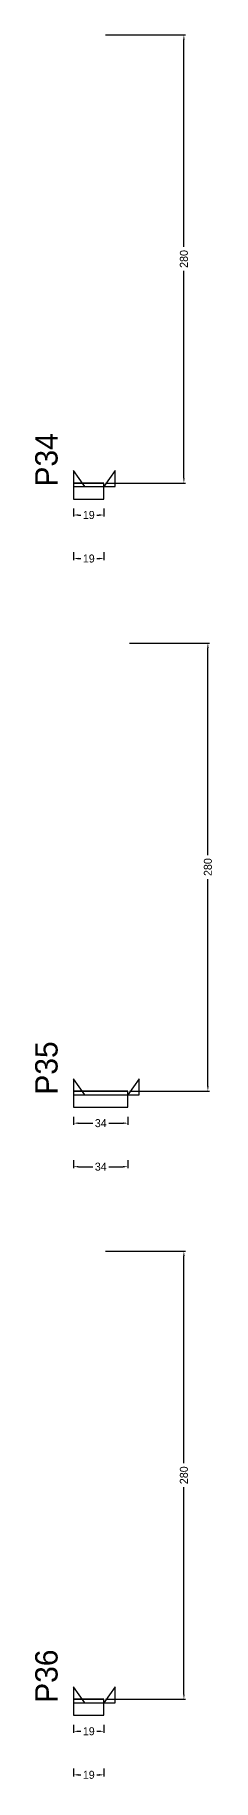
# Model space of a CAD drawing. Header units: centimetres. Extents: x -12000 to 4093, y -4566 to 1796.
# Drawn here: x 3976 to 4087, y -3088 to -1998 of the extents above; entities that cross this region are included whole.
import ezdxf

# ---------------------------------------------------------------- set-up
doc = ezdxf.new("R2010")
doc.units = ezdxf.units.CM
for name, color, linetype in [('NOMENCLATURA', 7, 'Continuous'), ('SARR_2.2x10', 60, 'Continuous'), ('SARR_2.2x7', 40, 'Continuous')]:
    doc.layers.add(name, color=color, linetype=linetype)
doc.dimstyles.new('PAINEL-NOVA', dxfattribs={"dimtxt": 5, "dimasz": 3, "dimexe": 1, "dimexo": 1, "dimgap": 1, "dimtad": 1, "dimcen": 2.5, "dimazin": 3, "dimtfac": 1, "dimtmove": 0, "dimatfit": 3})

# ---------------------------------------------------------------- blocks, each defined once
blk = doc.blocks.new('_CLOSEDFILLED')
at = {"color": 0, "linetype": 'BYBLOCK'}
blk.add_solid([(-1, 0.16), (0, 0), (-1, -0.16)], dxfattribs=at)
blk = doc.blocks.new('*D177')
for p, q in [((4000, -2293.8), (4000, -2298.8)), ((4003, -2297.8), (4004.5, -2297.8)), ((4014.5, -2297.8), (4016, -2297.8)), ((4019, -2293.8), (4019, -2298.8))]:
    blk.add_line(p, q)
at = {"layer": 'Defpoints'}
for p in [(4000, -2292.8), (4000, -2297.8), (4019, -2292.8)]:
    blk.add_point(p, dxfattribs=at)
at = {"layer": 'SARR_2.2x10', "xscale": 3, "yscale": 3, "rotation": 180}
blk.add_blockref('_CLOSEDFILLED', (4000, -2297.8), dxfattribs=at)
at = {"layer": 'SARR_2.2x10', "xscale": 3, "yscale": 3}
blk.add_blockref('_CLOSEDFILLED', (4019, -2297.8), dxfattribs=at)
at = {"layer": 'SARR_2.2x10', "insert": (4009.5, -2297.8), "char_height": 5, "attachment_point": 5}
blk.add_mtext('19', dxfattribs=at)
blk = doc.blocks.new('*D178')
for p, q in [((4020, -1997.8), (4070, -1997.8)), ((4069, -2130.3), (4069, -2000.8)), ((4069, -2274.8), (4069, -2145.3)), ((4020, -2277.8), (4070, -2277.8))]:
    blk.add_line(p, q)
at = {"layer": 'Defpoints'}
for p in [(4019, -1997.8), (4019, -2277.8), (4069, -2277.8)]:
    blk.add_point(p, dxfattribs=at)
at = {"layer": 'SARR_2.2x10', "xscale": 3, "yscale": 3}
for p, rotation in [((4069, -1997.8), 90), ((4069, -2277.8), 270)]:
    blk.add_blockref('_CLOSEDFILLED', p, dxfattribs=dict(at, rotation=rotation))
at = {"layer": 'SARR_2.2x10', "insert": (4069, -2137.8), "char_height": 5, "attachment_point": 5, "rotation": 90}
blk.add_mtext('280', dxfattribs=at)
blk = doc.blocks.new('*D179')
for p, q in [((4020, -1997.8), (4070, -1997.8)), ((4069, -2130.3), (4069, -2000.8)), ((4069, -2274.8), (4069, -2145.3)), ((4020, -2277.8), (4070, -2277.8))]:
    blk.add_line(p, q)
at = {"layer": 'Defpoints'}
for p in [(4019, -1997.8), (4019, -2277.8), (4069, -2277.8)]:
    blk.add_point(p, dxfattribs=at)
at = {"layer": 'SARR_2.2x10', "xscale": 3, "yscale": 3}
for p, rotation in [((4069, -1997.8), 90), ((4069, -2277.8), 270)]:
    blk.add_blockref('_CLOSEDFILLED', p, dxfattribs=dict(at, rotation=rotation))
at = {"layer": 'SARR_2.2x10', "insert": (4069, -2137.8), "char_height": 5, "attachment_point": 5, "rotation": 90}
blk.add_mtext('280', dxfattribs=at)
blk = doc.blocks.new('*D180')
for p, q in [((4020, -1997.8), (4070, -1997.8)), ((4069, -2130.3), (4069, -2000.8)), ((4069, -2274.8), (4069, -2145.3)), ((4020, -2277.8), (4070, -2277.8))]:
    blk.add_line(p, q)
at = {"layer": 'Defpoints'}
for p in [(4019, -1997.8), (4019, -2277.8), (4069, -2277.8)]:
    blk.add_point(p, dxfattribs=at)
at = {"layer": 'SARR_2.2x10', "xscale": 3, "yscale": 3}
for p, rotation in [((4069, -1997.8), 90), ((4069, -2277.8), 270)]:
    blk.add_blockref('_CLOSEDFILLED', p, dxfattribs=dict(at, rotation=rotation))
at = {"layer": 'SARR_2.2x10', "insert": (4069, -2137.8), "char_height": 5, "attachment_point": 5, "rotation": 90}
blk.add_mtext('280', dxfattribs=at)
blk = doc.blocks.new('*D181')
for p, q in [((4020, -1997.8), (4070, -1997.8)), ((4069, -2130.3), (4069, -2000.8)), ((4069, -2274.8), (4069, -2145.3)), ((4020, -2277.8), (4070, -2277.8))]:
    blk.add_line(p, q)
at = {"layer": 'Defpoints'}
for p in [(4019, -1997.8), (4019, -2277.8), (4069, -2277.8)]:
    blk.add_point(p, dxfattribs=at)
at = {"layer": 'SARR_2.2x10', "xscale": 3, "yscale": 3}
for p, rotation in [((4069, -1997.8), 90), ((4069, -2277.8), 270)]:
    blk.add_blockref('_CLOSEDFILLED', p, dxfattribs=dict(at, rotation=rotation))
at = {"layer": 'SARR_2.2x10', "insert": (4069, -2137.8), "char_height": 5, "attachment_point": 5, "rotation": 90}
blk.add_mtext('280', dxfattribs=at)
blk = doc.blocks.new('*D182')
for p, q in [((4000, -2321), (4000, -2326)), ((4019, -2321), (4019, -2326)), ((4003, -2325), (4004.5, -2325)), ((4014.5, -2325), (4016, -2325))]:
    blk.add_line(p, q)
at = {"layer": 'Defpoints'}
for p in [(4000, -2320), (4019, -2320), (4000, -2325)]:
    blk.add_point(p, dxfattribs=at)
at = {"layer": 'SARR_2.2x10', "xscale": 3, "yscale": 3, "rotation": 180}
blk.add_blockref('_CLOSEDFILLED', (4000, -2325), dxfattribs=at)
at = {"layer": 'SARR_2.2x10', "xscale": 3, "yscale": 3}
blk.add_blockref('_CLOSEDFILLED', (4019, -2325), dxfattribs=at)
at = {"layer": 'SARR_2.2x10', "insert": (4009.5, -2325), "char_height": 5, "attachment_point": 5}
blk.add_mtext('19', dxfattribs=at)
blk = doc.blocks.new('GRA-E')
at = {"layer": 'SARR_2.2x7'}
blk.add_lwpolyline([(0, 0), (7, 0), (0, 10)], close=True, dxfattribs=at)
blk = doc.blocks.new('GRA-D')
at = {"layer": 'SARR_2.2x7'}
blk.add_lwpolyline([(0, 0), (7, 0), (7, 10)], close=True, dxfattribs=at)
blk = doc.blocks.new('*D203')
for p, q in [((4000, -2673.8), (4000, -2678.8)), ((4003, -2677.8), (4012, -2677.8)), ((4022, -2677.8), (4031, -2677.8)), ((4034, -2673.8), (4034, -2678.8))]:
    blk.add_line(p, q)
at = {"layer": 'Defpoints'}
for p in [(4000, -2672.8), (4000, -2677.8), (4034, -2672.8)]:
    blk.add_point(p, dxfattribs=at)
at = {"layer": 'SARR_2.2x10', "xscale": 3, "yscale": 3, "rotation": 180}
blk.add_blockref('_CLOSEDFILLED', (4000, -2677.8), dxfattribs=at)
at = {"layer": 'SARR_2.2x10', "xscale": 3, "yscale": 3}
blk.add_blockref('_CLOSEDFILLED', (4034, -2677.8), dxfattribs=at)
at = {"layer": 'SARR_2.2x10', "insert": (4017, -2677.8), "char_height": 5, "attachment_point": 5}
blk.add_mtext('34', dxfattribs=at)
blk = doc.blocks.new('*D204')
for p, q in [((4035, -2377.8), (4085, -2377.8)), ((4084, -2510.3), (4084, -2380.8)), ((4084, -2654.8), (4084, -2525.3)), ((4035, -2657.8), (4085, -2657.8))]:
    blk.add_line(p, q)
at = {"layer": 'Defpoints'}
for p in [(4034, -2377.8), (4034, -2657.8), (4084, -2657.8)]:
    blk.add_point(p, dxfattribs=at)
at = {"layer": 'SARR_2.2x10', "xscale": 3, "yscale": 3}
for p, rotation in [((4084, -2377.8), 90), ((4084, -2657.8), 270)]:
    blk.add_blockref('_CLOSEDFILLED', p, dxfattribs=dict(at, rotation=rotation))
at = {"layer": 'SARR_2.2x10', "insert": (4084, -2517.8), "char_height": 5, "attachment_point": 5, "rotation": 90}
blk.add_mtext('280', dxfattribs=at)
blk = doc.blocks.new('*D205')
for p, q in [((4035, -2377.8), (4085, -2377.8)), ((4084, -2510.3), (4084, -2380.8)), ((4084, -2654.8), (4084, -2525.3)), ((4035, -2657.8), (4085, -2657.8))]:
    blk.add_line(p, q)
at = {"layer": 'Defpoints'}
for p in [(4034, -2377.8), (4034, -2657.8), (4084, -2657.8)]:
    blk.add_point(p, dxfattribs=at)
at = {"layer": 'SARR_2.2x10', "xscale": 3, "yscale": 3}
for p, rotation in [((4084, -2377.8), 90), ((4084, -2657.8), 270)]:
    blk.add_blockref('_CLOSEDFILLED', p, dxfattribs=dict(at, rotation=rotation))
at = {"layer": 'SARR_2.2x10', "insert": (4084, -2517.8), "char_height": 5, "attachment_point": 5, "rotation": 90}
blk.add_mtext('280', dxfattribs=at)
blk = doc.blocks.new('*D206')
for p, q in [((4035, -2377.8), (4085, -2377.8)), ((4084, -2510.3), (4084, -2380.8)), ((4084, -2654.8), (4084, -2525.3)), ((4035, -2657.8), (4085, -2657.8))]:
    blk.add_line(p, q)
at = {"layer": 'Defpoints'}
for p in [(4034, -2377.8), (4034, -2657.8), (4084, -2657.8)]:
    blk.add_point(p, dxfattribs=at)
at = {"layer": 'SARR_2.2x10', "xscale": 3, "yscale": 3}
for p, rotation in [((4084, -2377.8), 90), ((4084, -2657.8), 270)]:
    blk.add_blockref('_CLOSEDFILLED', p, dxfattribs=dict(at, rotation=rotation))
at = {"layer": 'SARR_2.2x10', "insert": (4084, -2517.8), "char_height": 5, "attachment_point": 5, "rotation": 90}
blk.add_mtext('280', dxfattribs=at)
blk = doc.blocks.new('*D207')
for p, q in [((4035, -2377.8), (4085, -2377.8)), ((4084, -2510.3), (4084, -2380.8)), ((4084, -2654.8), (4084, -2525.3)), ((4035, -2657.8), (4085, -2657.8))]:
    blk.add_line(p, q)
at = {"layer": 'Defpoints'}
for p in [(4034, -2377.8), (4034, -2657.8), (4084, -2657.8)]:
    blk.add_point(p, dxfattribs=at)
at = {"layer": 'SARR_2.2x10', "xscale": 3, "yscale": 3}
for p, rotation in [((4084, -2377.8), 90), ((4084, -2657.8), 270)]:
    blk.add_blockref('_CLOSEDFILLED', p, dxfattribs=dict(at, rotation=rotation))
at = {"layer": 'SARR_2.2x10', "insert": (4084, -2517.8), "char_height": 5, "attachment_point": 5, "rotation": 90}
blk.add_mtext('280', dxfattribs=at)
blk = doc.blocks.new('*D208')
for p, q in [((4000, -2701), (4000, -2706)), ((4034, -2701), (4034, -2706)), ((4003, -2705), (4012, -2705)), ((4022, -2705), (4031, -2705))]:
    blk.add_line(p, q)
at = {"layer": 'Defpoints'}
for p in [(4000, -2700), (4034, -2700), (4000, -2705)]:
    blk.add_point(p, dxfattribs=at)
at = {"layer": 'SARR_2.2x10', "xscale": 3, "yscale": 3, "rotation": 180}
blk.add_blockref('_CLOSEDFILLED', (4000, -2705), dxfattribs=at)
at = {"layer": 'SARR_2.2x10', "xscale": 3, "yscale": 3}
blk.add_blockref('_CLOSEDFILLED', (4034, -2705), dxfattribs=at)
at = {"layer": 'SARR_2.2x10', "insert": (4017, -2705), "char_height": 5, "attachment_point": 5}
blk.add_mtext('34', dxfattribs=at)
blk = doc.blocks.new('*D229')
for p, q in [((4000, -3053.8), (4000, -3058.8)), ((4003, -3057.8), (4004.5, -3057.8)), ((4014.5, -3057.8), (4016, -3057.8)), ((4019, -3053.8), (4019, -3058.8))]:
    blk.add_line(p, q)
at = {"layer": 'Defpoints'}
for p in [(4000, -3052.8), (4019, -3052.8), (4000, -3057.8)]:
    blk.add_point(p, dxfattribs=at)
at = {"layer": 'SARR_2.2x10', "xscale": 3, "yscale": 3, "rotation": 180}
blk.add_blockref('_CLOSEDFILLED', (4000, -3057.8), dxfattribs=at)
at = {"layer": 'SARR_2.2x10', "xscale": 3, "yscale": 3}
blk.add_blockref('_CLOSEDFILLED', (4019, -3057.8), dxfattribs=at)
at = {"layer": 'SARR_2.2x10', "insert": (4009.5, -3057.8), "char_height": 5, "attachment_point": 5}
blk.add_mtext('19', dxfattribs=at)
blk = doc.blocks.new('*D230')
for p, q in [((4020, -2757.8), (4070, -2757.8)), ((4069, -2890.3), (4069, -2760.8)), ((4069, -3034.8), (4069, -2905.3)), ((4020, -3037.8), (4070, -3037.8))]:
    blk.add_line(p, q)
at = {"layer": 'Defpoints'}
for p in [(4019, -2757.8), (4019, -3037.8), (4069, -3037.8)]:
    blk.add_point(p, dxfattribs=at)
at = {"layer": 'SARR_2.2x10', "xscale": 3, "yscale": 3}
for p, rotation in [((4069, -2757.8), 90), ((4069, -3037.8), 270)]:
    blk.add_blockref('_CLOSEDFILLED', p, dxfattribs=dict(at, rotation=rotation))
at = {"layer": 'SARR_2.2x10', "insert": (4069, -2897.8), "char_height": 5, "attachment_point": 5, "rotation": 90}
blk.add_mtext('280', dxfattribs=at)
blk = doc.blocks.new('*D231')
for p, q in [((4020, -2757.8), (4070, -2757.8)), ((4069, -2890.3), (4069, -2760.8)), ((4069, -3034.8), (4069, -2905.3)), ((4020, -3037.8), (4070, -3037.8))]:
    blk.add_line(p, q)
at = {"layer": 'Defpoints'}
for p in [(4019, -2757.8), (4019, -3037.8), (4069, -3037.8)]:
    blk.add_point(p, dxfattribs=at)
at = {"layer": 'SARR_2.2x10', "xscale": 3, "yscale": 3}
for p, rotation in [((4069, -2757.8), 90), ((4069, -3037.8), 270)]:
    blk.add_blockref('_CLOSEDFILLED', p, dxfattribs=dict(at, rotation=rotation))
at = {"layer": 'SARR_2.2x10', "insert": (4069, -2897.8), "char_height": 5, "attachment_point": 5, "rotation": 90}
blk.add_mtext('280', dxfattribs=at)
blk = doc.blocks.new('*D232')
for p, q in [((4020, -2757.8), (4070, -2757.8)), ((4069, -2890.3), (4069, -2760.8)), ((4069, -3034.8), (4069, -2905.3)), ((4020, -3037.8), (4070, -3037.8))]:
    blk.add_line(p, q)
at = {"layer": 'Defpoints'}
for p in [(4019, -2757.8), (4019, -3037.8), (4069, -3037.8)]:
    blk.add_point(p, dxfattribs=at)
at = {"layer": 'SARR_2.2x10', "xscale": 3, "yscale": 3}
for p, rotation in [((4069, -2757.8), 90), ((4069, -3037.8), 270)]:
    blk.add_blockref('_CLOSEDFILLED', p, dxfattribs=dict(at, rotation=rotation))
at = {"layer": 'SARR_2.2x10', "insert": (4069, -2897.8), "char_height": 5, "attachment_point": 5, "rotation": 90}
blk.add_mtext('280', dxfattribs=at)
blk = doc.blocks.new('*D233')
for p, q in [((4020, -2757.8), (4070, -2757.8)), ((4069, -2890.3), (4069, -2760.8)), ((4069, -3034.8), (4069, -2905.3)), ((4020, -3037.8), (4070, -3037.8))]:
    blk.add_line(p, q)
at = {"layer": 'Defpoints'}
for p in [(4019, -2757.8), (4019, -3037.8), (4069, -3037.8)]:
    blk.add_point(p, dxfattribs=at)
at = {"layer": 'SARR_2.2x10', "xscale": 3, "yscale": 3}
for p, rotation in [((4069, -2757.8), 90), ((4069, -3037.8), 270)]:
    blk.add_blockref('_CLOSEDFILLED', p, dxfattribs=dict(at, rotation=rotation))
at = {"layer": 'SARR_2.2x10', "insert": (4069, -2897.8), "char_height": 5, "attachment_point": 5, "rotation": 90}
blk.add_mtext('280', dxfattribs=at)
blk = doc.blocks.new('*D234')
for p, q in [((4000, -3081), (4000, -3086)), ((4003, -3085), (4004.5, -3085)), ((4014.5, -3085), (4016, -3085)), ((4019, -3081), (4019, -3086))]:
    blk.add_line(p, q)
at = {"layer": 'Defpoints'}
for p in [(4000, -3080), (4000, -3085), (4019, -3080)]:
    blk.add_point(p, dxfattribs=at)
at = {"layer": 'SARR_2.2x10', "xscale": 3, "yscale": 3, "rotation": 180}
blk.add_blockref('_CLOSEDFILLED', (4000, -3085), dxfattribs=at)
at = {"layer": 'SARR_2.2x10', "xscale": 3, "yscale": 3}
blk.add_blockref('_CLOSEDFILLED', (4019, -3085), dxfattribs=at)
at = {"layer": 'SARR_2.2x10', "insert": (4009.5, -3085), "char_height": 5, "attachment_point": 5}
blk.add_mtext('19', dxfattribs=at)

msp = doc.modelspace()

# ---------------------------------------------------------------- linework, layer by layer
at = {"layer": 'SARR_2.2x10'}
for p, q in [((4019, -2277.8), (4000, -2277.8)), ((4000, -2277.8), (4000, -2287.8)), ((4019, -2287.8), (4019, -2277.8)), ((4000, -2287.8), (4019, -2287.8)), ((4034, -2657.8), (4000, -2657.8)), ((4000, -2657.8), (4000, -2667.8)), ((4034, -2667.8), (4034, -2657.8)), ((4000, -2667.8), (4034, -2667.8)), ((4019, -3037.8), (4000, -3037.8)), ((4000, -3037.8), (4000, -3047.8)), ((4019, -3047.8), (4019, -3037.8)), ((4000, -3047.8), (4019, -3047.8))]:
    msp.add_line(p, q, dxfattribs=at)
at = {"layer": 'SARR_2.2x7'}
for p, q in [((4019, -2277.8), (4000, -2277.8)), ((4000, -2277.8), (4000, -2280)), ((4000, -2277.8), (4007, -2277.8)), ((4000, -2277.8), (4007, -2277.8)), ((4000, -2277.8), (4007, -2277.8)), ((4000, -2277.8), (4007, -2277.8)), ((4007, -2277.8), (4019, -2277.8)), ((4007, -2277.8), (4019, -2277.8)), ((4007, -2277.8), (4019, -2277.8)), ((4007, -2277.8), (4019, -2277.8)), ((4019, -2280), (4019, -2277.8)), ((4000, -2280), (4019, -2280)), ((4034, -2657.8), (4000, -2657.8)), ((4000, -2657.8), (4000, -2660)), ((4000, -2657.8), (4007, -2657.8)), ((4000, -2657.8), (4007, -2657.8)), ((4000, -2657.8), (4007, -2657.8)), ((4000, -2657.8), (4007, -2657.8)), ((4000, -2660), (4034, -2660)), ((4007, -2657.8), (4034, -2657.8)), ((4007, -2657.8), (4034, -2657.8)), ((4007, -2657.8), (4034, -2657.8)), ((4007, -2657.8), (4034, -2657.8)), ((4034, -2660), (4034, -2657.8)), ((4019, -3037.8), (4000, -3037.8)), ((4000, -3037.8), (4000, -3040)), ((4000, -3037.8), (4007, -3037.8)), ((4000, -3037.8), (4007, -3037.8)), ((4000, -3037.8), (4007, -3037.8)), ((4000, -3037.8), (4007, -3037.8)), ((4000, -3040), (4019, -3040)), ((4007, -3037.8), (4019, -3037.8)), ((4007, -3037.8), (4019, -3037.8)), ((4007, -3037.8), (4019, -3037.8)), ((4007, -3037.8), (4019, -3037.8)), ((4019, -3040), (4019, -3037.8))]:
    msp.add_line(p, q, dxfattribs=at)

# ---------------------------------------------------------------- block references
for name, p in [('GRA-E', (4000, -2280)), ('GRA-D', (4019, -2280)), ('GRA-E', (4000, -2660)), ('GRA-D', (4034, -2660)), ('GRA-E', (4000, -3040)), ('GRA-D', (4019, -3040))]:
    msp.add_blockref(name, p, dxfattribs=at)

# ---------------------------------------------------------------- texts
at = {"layer": 'NOMENCLATURA'}
for s, p in [('P34', (3990, -2280)), ('P35', (3990, -2660)), ('P36', (3990, -3040))]:
    msp.add_text(s, height=14, rotation=90, dxfattribs=at).set_placement(p)

# ---------------------------------------------------------------- dimensions: what is measured, and where the dimension line sits
at = {"layer": 'SARR_2.2x10'}
for base, p1, p2, picture, middle in [((4069, -2277.8), (4019, -2277.8), (4019, -1997.8), '*D178', (4069, -2137.8)), ((4069, -2277.8), (4019, -2277.8), (4019, -1997.8), '*D179', (4069, -2137.8)), ((4069, -2277.8), (4019, -2277.8), (4019, -1997.8), '*D180', (4069, -2137.8)), ((4069, -2277.8), (4019, -2277.8), (4019, -1997.8), '*D181', (4069, -2137.8)), ((4084, -2657.8), (4034, -2657.8), (4034, -2377.8), '*D204', (4084, -2517.8)), ((4084, -2657.8), (4034, -2657.8), (4034, -2377.8), '*D205', (4084, -2517.8)), ((4084, -2657.8), (4034, -2657.8), (4034, -2377.8), '*D206', (4084, -2517.8)), ((4084, -2657.8), (4034, -2657.8), (4034, -2377.8), '*D207', (4084, -2517.8)), ((4069, -3037.8), (4019, -3037.8), (4019, -2757.8), '*D230', (4069, -2897.8)), ((4069, -3037.8), (4019, -3037.8), (4019, -2757.8), '*D231', (4069, -2897.8)), ((4069, -3037.8), (4019, -3037.8), (4019, -2757.8), '*D232', (4069, -2897.8)), ((4069, -3037.8), (4019, -3037.8), (4019, -2757.8), '*D233', (4069, -2897.8))]:
    dim = msp.add_linear_dim(base=base, p1=p1, p2=p2, angle=90, dimstyle='PAINEL-NOVA', dxfattribs=at)
    dim.commit()
    dim.dimension.update_dxf_attribs({"geometry": picture, "text_midpoint": middle})
for base, p1, p2, picture, middle in [((4000, -2297.8), (4000, -2292.8), (4019, -2292.8), '*D177', (4009.5, -2297.8)), ((4000, -2325), (4000, -2320), (4019, -2320), '*D182', (4009.5, -2325)), ((4000, -2677.8), (4000, -2672.8), (4034, -2672.8), '*D203', (4017, -2677.8)), ((4000, -2705), (4000, -2700), (4034, -2700), '*D208', (4017, -2705)), ((4000, -3057.8), (4000, -3052.8), (4019, -3052.8), '*D229', (4009.5, -3057.8)), ((4000, -3085), (4000, -3080), (4019, -3080), '*D234', (4009.5, -3085))]:
    dim = msp.add_linear_dim(base=base, p1=p1, p2=p2, dimstyle='PAINEL-NOVA', dxfattribs=at)
    dim.commit()
    dim.dimension.update_dxf_attribs({"geometry": picture, "text_midpoint": middle})

doc.saveas('drawing.dxf')
